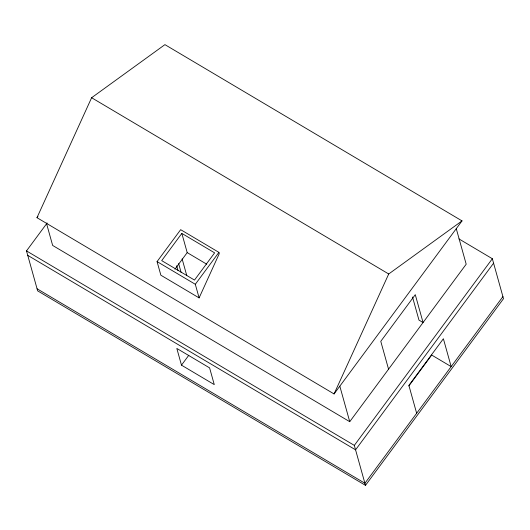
<?xml version="1.0" encoding="UTF-8"?>
<svg xmlns="http://www.w3.org/2000/svg" width="530" height="530" viewBox="0 0 530 530"><rect width="100%" height="100%" fill="white"/><g stroke="black" fill="none" stroke-linecap="round" stroke-linejoin="round"><path stroke-width="0.79" d="M36.981 217.691L91.617 97.732L164.929 44.639L462.021 220.891L334.072 393.942L36.981 217.691L37.935 216.399M199.108 297.9L219.268 253.645L218.91 252.366L180.664 229.675L157.066 261.595L160.862 275.209L199.108 297.9L195.312 284.285L157.066 261.595M334.072 393.942L388.715 273.983L462.021 220.891M458.92 238.904L492.343 258.726L503.5 298.695L365.488 485.361L37.657 290.877L26.5 250.909L47.13 223.011M181.836 233.405L161.71 260.627L194.497 280.072L214.623 252.85L181.836 233.405L187.203 252.611L206.733 264.198M174.927 269.207L187.203 252.611M195.312 284.285L218.91 252.366M181.485 365.157L176.821 348.442L209.602 367.886L214.266 384.608L181.485 365.157L188.806 355.259M46.428 223.15L52.649 245.443L349.74 421.694L466.195 264.198L456.27 228.669M365.488 485.361L354.325 445.392L492.343 258.726M493.582 263.171L355.57 449.831L27.739 255.347M408.855 385.946L431.698 355.06L451.162 366.608L443.385 338.743L408.882 385.409L416.659 413.267M502.917 296.608L364.905 483.267L37.074 288.784M91.617 97.732L388.715 273.983M26.5 250.909L354.325 445.392M412.519 297.012L418.965 320.1L423.066 322.525L415.281 294.667L380.779 341.327L388.556 369.191M339.823 386.165L349.74 421.694M182.121 258.892L186.785 275.613M178.643 263.596L181.088 272.347M176.682 265.749L178.014 270.525"/></g></svg>
